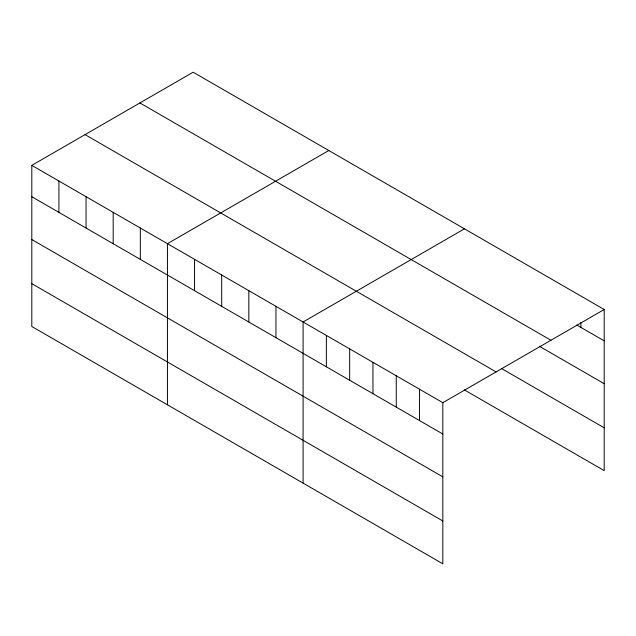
<?xml version="1.0" encoding="UTF-8"?>
<svg xmlns="http://www.w3.org/2000/svg" width="636" height="636" viewBox="0 0 636 636"><rect width="100%" height="100%" fill="white"/><g stroke="black" fill="none" stroke-linecap="round" stroke-linejoin="round"><path stroke-width="0.95" d="M31.8 165.368L442.831 402.675L442.831 563.798L31.8 326.491L31.8 165.368L193.169 72.202L604.2 309.509L604.2 470.632L464.447 389.948M328.804 150.509L167.443 243.675L167.443 404.806M464.447 228.825L303.086 321.991L303.086 483.114M442.831 402.675L604.2 309.509M576.749 325.02L604.2 340.864M139.912 102.945L550.951 340.252M539.312 346.23L604.2 383.691M501.883 368.737L604.2 427.813M85.049 134.617L496.088 371.925M31.8 196.723L442.831 434.03M31.8 239.549L442.831 476.857M31.8 283.664L442.831 520.979M580.907 322.516L580.907 327.421M419.545 389.224L419.545 420.579M396.252 375.781L396.252 407.135M372.958 362.329L372.958 393.684M349.665 348.886L349.665 380.241M326.371 335.434L326.371 366.789M275.952 306.321L275.952 337.684M248.827 290.66L248.827 322.023M221.694 274.998L221.694 306.361M194.568 259.337L194.568 290.7M140.31 228.014L140.31 259.369M113.184 212.352L113.184 243.707M86.059 196.691L86.059 228.046M58.925 181.029L58.925 212.384"/></g></svg>
